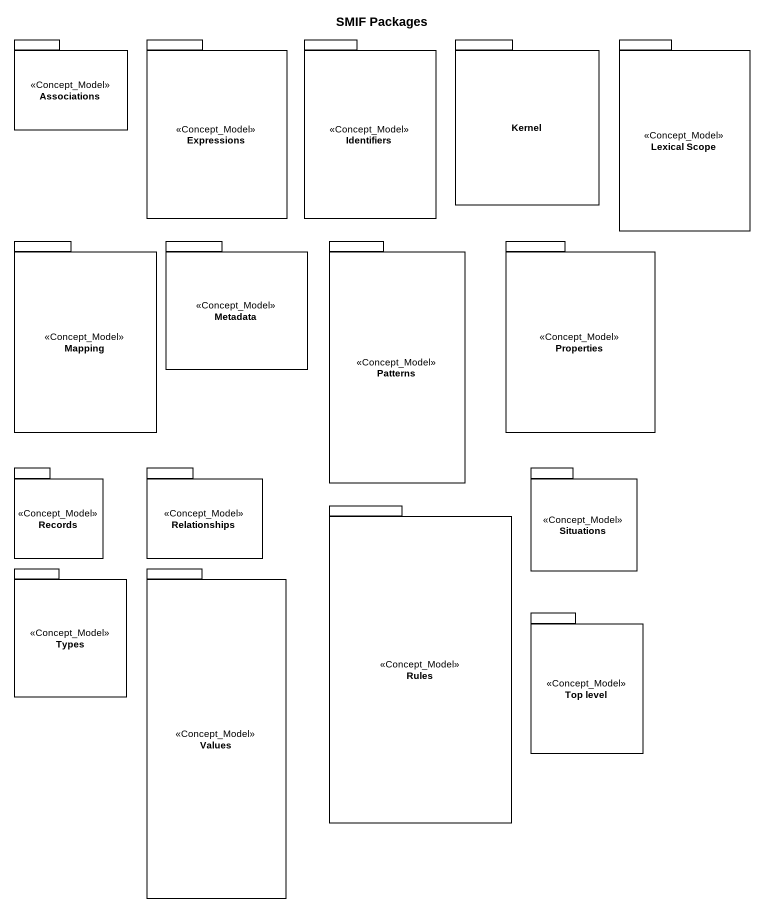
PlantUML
@startuml
title SMIF Packages
package Associations <<Concept_Model>> {
}
package Expressions <<Concept_Model>> {
}
package Identifiers <<Concept_Model>> {
}
package Kernel {
}
package "Lexical Scope" as Lexical_Scope <<Concept_Model>> {
}
package Mapping <<Concept_Model>> {
}
package Metadata <<Concept_Model>> {
}
package Patterns <<Concept_Model>> {
}
package Properties <<Concept_Model>> {
}
package Records <<Concept_Model>> {
}
package Relationships <<Concept_Model>> {
}
package Situations <<Concept_Model>> {
}
package Rules <<Concept_Model>> {
}
package Types <<Concept_Model>> {
}
package Values <<Concept_Model>> {
}
package "Top level" as Top_level <<Concept_Model>> {
}
@enduml
